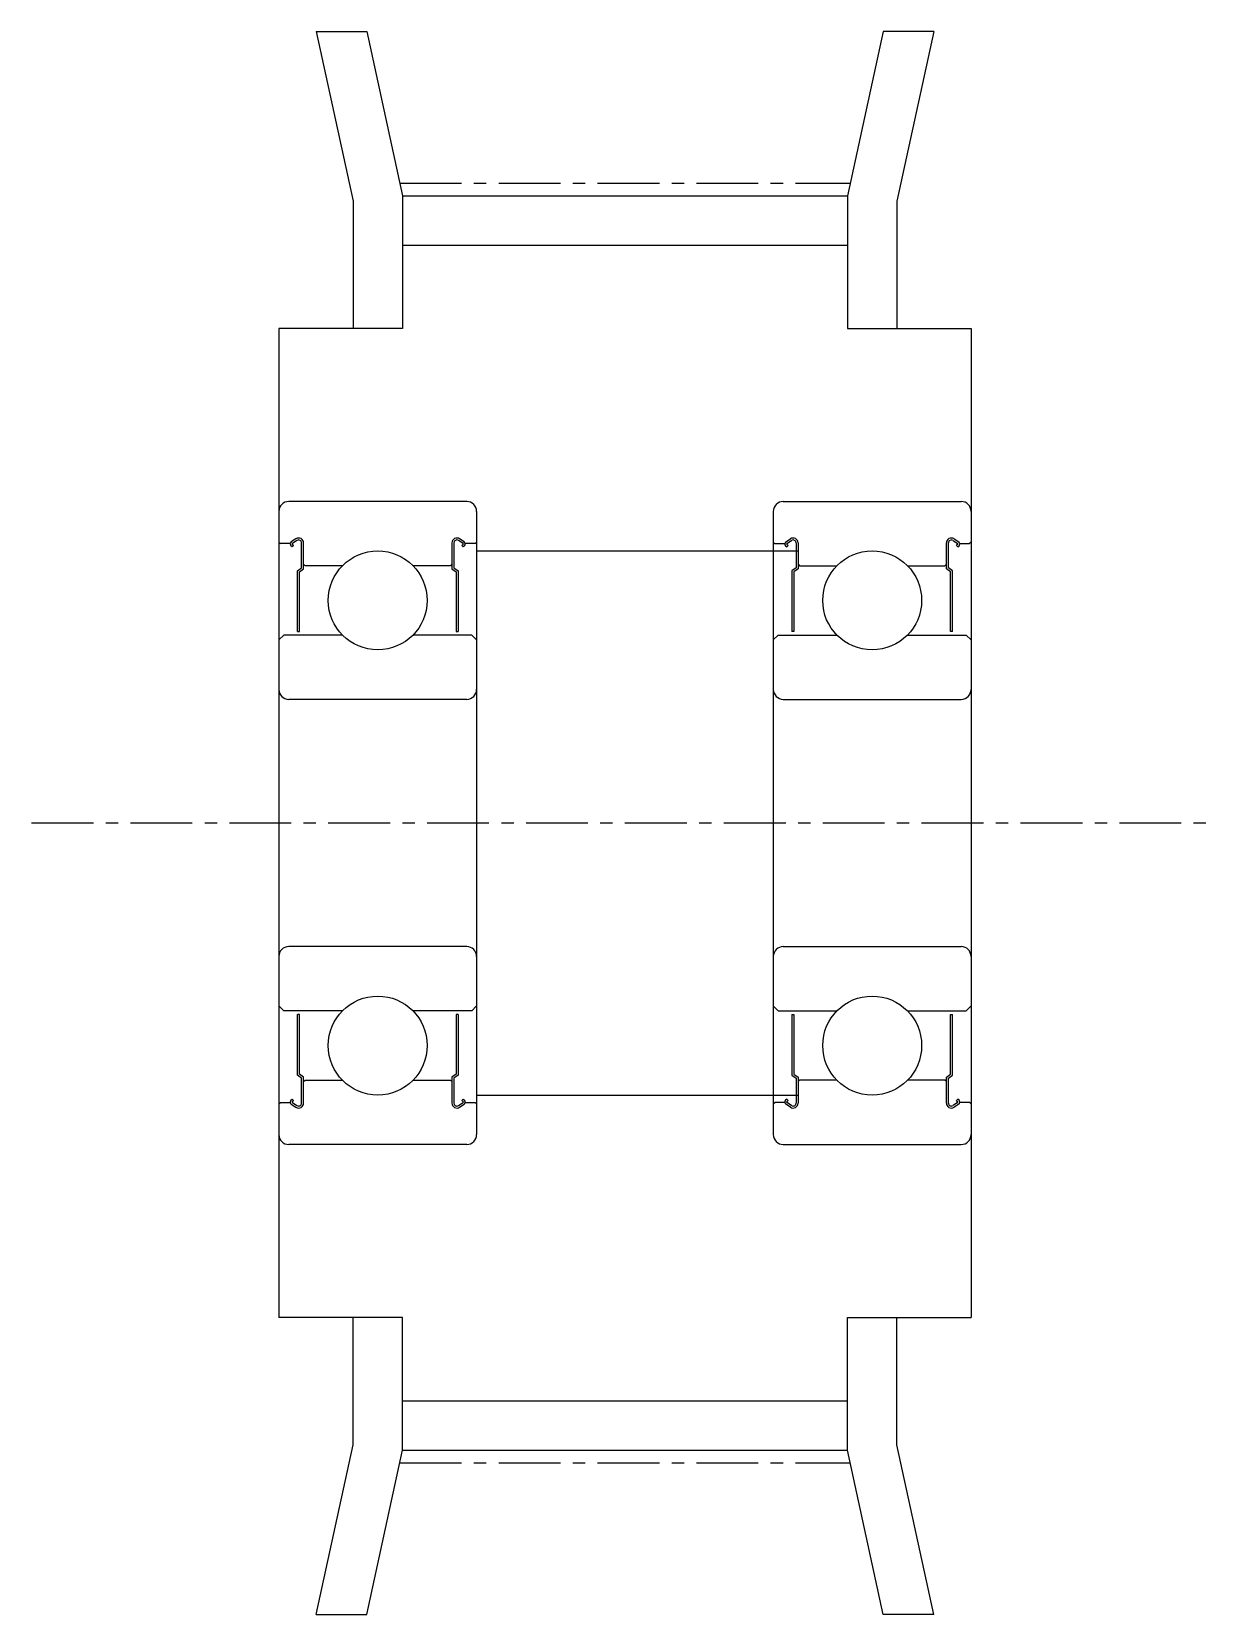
# Model space of a CAD drawing. Extents: x -286 to -133, y -61 to 68.
# Drawn here: x -156.55 to -132.55, y 35.91 to 67.91 of the extents above; entities outside this region: 2.
import ezdxf

# ---------------------------------------------------------------- set-up
doc = ezdxf.new("R2010")
doc.units = 0
doc.linetypes.add('CENTER', pattern=[2, 1.25, -0.25, 0.25, -0.25])
doc.layers.get('0').update_dxf_attribs({"linetype": 'CONTINUOUS'})
doc.layers.add('CENTER', color=1, linetype='CENTER')

msp = doc.modelspace()

# ---------------------------------------------------------------- linework, layer by layer
for p, q in [((-150.796, 67.914), (-150.051, 64.486)), ((-150.796, 67.914), (-149.773, 67.914)), ((-149.773, 67.914), (-149.051, 64.594)), ((-139.328, 67.914), (-140.051, 64.594)), ((-138.305, 67.914), (-139.328, 67.914)), ((-138.305, 67.914), (-139.051, 64.486)), ((-150.051, 64.486), (-150.051, 61.914)), ((-149.051, 64.594), (-149.051, 61.914)), ((-149.051, 64.594), (-140.051, 64.594)), ((-140.051, 64.594), (-140.051, 61.914)), ((-139.051, 64.486), (-139.051, 61.914)), ((-149.051, 63.599), (-140.051, 63.599)), ((-149.051, 61.914), (-151.551, 61.914)), ((-151.551, 61.914), (-151.551, 41.914)), ((-140.051, 61.914), (-137.551, 61.914)), ((-137.551, 61.914), (-137.551, 41.914)), ((-147.751, 58.414), (-151.351, 58.414)), ((-141.351, 58.414), (-137.751, 58.414)), ((-151.551, 58.214), (-151.551, 45.614)), ((-147.551, 58.214), (-147.551, 45.614)), ((-141.551, 58.214), (-141.551, 45.614)), ((-137.551, 58.214), (-137.551, 45.614)), ((-151.206, 57.66), (-151.299, 57.598)), ((-151.184, 57.626), (-151.276, 57.565)), ((-147.825, 57.565), (-147.917, 57.626)), ((-147.802, 57.598), (-147.895, 57.66)), ((-141.299, 57.598), (-141.206, 57.66)), ((-141.276, 57.565), (-141.184, 57.626)), ((-137.917, 57.626), (-137.825, 57.565)), ((-137.895, 57.66), (-137.802, 57.598)), ((-151.551, 57.594), (-151.521, 57.564)), ((-151.32, 57.564), (-151.52, 57.564)), ((-151.28, 57.496), (-151.306, 57.52)), ((-151.28, 57.496), (-151.252, 57.524)), ((-151.252, 57.524), (-151.278, 57.549)), ((-151.09, 57.074), (-151.09, 57.576)), ((-151.05, 57.054), (-151.05, 57.576)), ((-148.051, 57.576), (-148.051, 57.054)), ((-148.011, 57.576), (-148.011, 57.074)), ((-147.823, 57.549), (-147.849, 57.524)), ((-147.849, 57.524), (-147.821, 57.496)), ((-147.795, 57.52), (-147.821, 57.496)), ((-147.581, 57.564), (-147.781, 57.564)), ((-147.551, 57.594), (-147.581, 57.564)), ((-141.551, 57.594), (-141.521, 57.564)), ((-141.52, 57.564), (-141.32, 57.564)), ((-141.306, 57.52), (-141.28, 57.496)), ((-141.252, 57.524), (-141.28, 57.496)), ((-141.278, 57.549), (-141.252, 57.524)), ((-141.091, 57.576), (-141.091, 57.074)), ((-141.05, 57.576), (-141.05, 57.054)), ((-138.051, 57.054), (-138.051, 57.576)), ((-138.011, 57.074), (-138.011, 57.576)), ((-137.849, 57.524), (-137.823, 57.549)), ((-137.821, 57.496), (-137.849, 57.524)), ((-137.821, 57.496), (-137.795, 57.52)), ((-137.781, 57.564), (-137.581, 57.564)), ((-137.551, 57.594), (-137.581, 57.564)), ((-151.174, 57.012), (-151.091, 57.074)), ((-151.174, 55.786), (-151.174, 57.012)), ((-151.134, 56.992), (-151.05, 57.054)), ((-151.134, 55.786), (-151.134, 56.992)), ((-151.021, 57.114), (-151.05, 57.144)), ((-150.265, 57.114), (-151.02, 57.114)), ((-148.081, 57.114), (-148.836, 57.114)), ((-148.051, 57.144), (-148.081, 57.114)), ((-148.051, 57.054), (-147.967, 56.992)), ((-148.011, 57.074), (-147.927, 57.012)), ((-147.967, 56.992), (-147.967, 55.786)), ((-147.927, 57.012), (-147.927, 55.786)), ((-141.091, 57.074), (-141.174, 57.012)), ((-141.174, 57.012), (-141.174, 55.786)), ((-141.05, 57.054), (-141.134, 56.992)), ((-141.134, 56.992), (-141.134, 55.786)), ((-141.05, 57.144), (-141.021, 57.114)), ((-141.02, 57.114), (-140.265, 57.114)), ((-138.836, 57.114), (-138.081, 57.114)), ((-138.081, 57.114), (-138.051, 57.144)), ((-137.967, 56.992), (-138.051, 57.054)), ((-137.927, 57.012), (-138.011, 57.074)), ((-137.967, 55.786), (-137.967, 56.992)), ((-137.927, 55.786), (-137.927, 57.012)), ((-151.451, 55.714), (-151.551, 55.614)), ((-150.265, 55.714), (-151.451, 55.714)), ((-151.174, 55.786), (-151.134, 55.786)), ((-147.651, 55.714), (-148.836, 55.714)), ((-147.967, 55.786), (-147.927, 55.786)), ((-147.551, 55.614), (-147.651, 55.714)), ((-141.551, 55.614), (-141.451, 55.714)), ((-141.451, 55.714), (-140.265, 55.714)), ((-141.134, 55.786), (-141.174, 55.786)), ((-138.836, 55.714), (-137.651, 55.714)), ((-137.927, 55.786), (-137.967, 55.786)), ((-137.651, 55.714), (-137.551, 55.614)), ((-147.751, 54.414), (-151.351, 54.414)), ((-141.351, 54.414), (-137.751, 54.414)), ((-147.751, 49.414), (-151.351, 49.414)), ((-141.351, 49.414), (-137.751, 49.414)), ((-151.451, 48.114), (-151.551, 48.214)), ((-150.265, 48.114), (-151.451, 48.114)), ((-151.174, 46.815), (-151.174, 48.041)), ((-151.134, 48.041), (-151.174, 48.041)), ((-151.134, 46.835), (-151.134, 48.041)), ((-147.651, 48.114), (-148.836, 48.114)), ((-147.967, 48.041), (-147.967, 46.835)), ((-147.927, 48.041), (-147.967, 48.041)), ((-147.927, 48.041), (-147.927, 46.815)), ((-147.551, 48.214), (-147.651, 48.114)), ((-141.551, 48.214), (-141.451, 48.114)), ((-141.451, 48.114), (-140.265, 48.114)), ((-141.174, 48.041), (-141.134, 48.041)), ((-141.174, 48.041), (-141.174, 46.815)), ((-141.134, 48.041), (-141.134, 46.835)), ((-138.836, 48.114), (-137.651, 48.114)), ((-137.967, 48.041), (-137.927, 48.041)), ((-137.967, 46.835), (-137.967, 48.041)), ((-137.927, 46.815), (-137.927, 48.041)), ((-137.651, 48.114), (-137.551, 48.214)), ((-151.09, 46.753), (-151.174, 46.815)), ((-151.05, 46.773), (-151.134, 46.835)), ((-151.09, 46.251), (-151.09, 46.753)), ((-151.05, 46.251), (-151.05, 46.773)), ((-147.967, 46.835), (-148.051, 46.773)), ((-148.051, 46.773), (-148.051, 46.251)), ((-147.927, 46.815), (-148.011, 46.753)), ((-148.011, 46.753), (-148.011, 46.251)), ((-141.174, 46.815), (-141.091, 46.753)), ((-141.134, 46.835), (-141.05, 46.773)), ((-141.091, 46.753), (-141.091, 46.251)), ((-141.05, 46.773), (-141.05, 46.251)), ((-138.051, 46.773), (-137.967, 46.835)), ((-138.051, 46.251), (-138.051, 46.773)), ((-138.011, 46.753), (-137.927, 46.815)), ((-138.011, 46.251), (-138.011, 46.753)), ((-151.05, 46.684), (-151.02, 46.714)), ((-151.02, 46.714), (-150.265, 46.714)), ((-148.836, 46.714), (-148.081, 46.714)), ((-148.081, 46.714), (-148.051, 46.684)), ((-141.02, 46.714), (-141.05, 46.684)), ((-140.265, 46.714), (-141.02, 46.714)), ((-138.081, 46.714), (-138.836, 46.714)), ((-138.051, 46.684), (-138.081, 46.714)), ((-151.551, 46.234), (-151.52, 46.264)), ((-151.52, 46.264), (-151.32, 46.264)), ((-151.306, 46.307), (-151.28, 46.332)), ((-151.299, 46.229), (-151.206, 46.168)), ((-151.252, 46.303), (-151.28, 46.332)), ((-151.278, 46.278), (-151.252, 46.303)), ((-151.276, 46.263), (-151.184, 46.201)), ((-147.917, 46.201), (-147.825, 46.263)), ((-147.895, 46.168), (-147.802, 46.229)), ((-147.821, 46.332), (-147.849, 46.303)), ((-147.849, 46.303), (-147.823, 46.278)), ((-147.821, 46.332), (-147.795, 46.307)), ((-147.781, 46.264), (-147.581, 46.264)), ((-147.551, 46.234), (-147.581, 46.264)), ((-141.551, 46.234), (-141.521, 46.264)), ((-141.32, 46.264), (-141.52, 46.264)), ((-141.28, 46.332), (-141.306, 46.307)), ((-141.206, 46.168), (-141.299, 46.229)), ((-141.28, 46.332), (-141.252, 46.303)), ((-141.252, 46.303), (-141.278, 46.278)), ((-141.184, 46.201), (-141.276, 46.263)), ((-137.825, 46.263), (-137.917, 46.201)), ((-137.802, 46.229), (-137.895, 46.168)), ((-137.849, 46.303), (-137.821, 46.332)), ((-137.823, 46.278), (-137.849, 46.303)), ((-137.795, 46.307), (-137.821, 46.332)), ((-137.581, 46.264), (-137.781, 46.264)), ((-137.551, 46.234), (-137.581, 46.264)), ((-147.751, 45.414), (-151.351, 45.414)), ((-141.351, 45.414), (-137.751, 45.414)), ((-149.051, 41.914), (-151.551, 41.914)), ((-150.051, 39.341), (-150.051, 41.914)), ((-149.051, 39.234), (-149.051, 41.914)), ((-140.051, 41.914), (-137.551, 41.914)), ((-140.051, 39.234), (-140.051, 41.914)), ((-139.051, 39.341), (-139.051, 41.914)), ((-149.051, 40.229), (-140.051, 40.229)), ((-150.796, 35.914), (-150.051, 39.341)), ((-149.773, 35.914), (-149.051, 39.234)), ((-149.051, 39.234), (-140.051, 39.234)), ((-139.328, 35.914), (-140.051, 39.234)), ((-138.305, 35.914), (-139.051, 39.341)), ((-150.796, 35.914), (-149.773, 35.914)), ((-138.305, 35.914), (-139.328, 35.914))]:
    msp.add_line(p, q)
at = {"color": 7, "linetype": 'CONTINUOUS'}
for p, q in [((-147.551, 57.414), (-141.051, 57.414)), ((-147.551, 46.414), (-141.051, 46.414))]:
    msp.add_line(p, q, dxfattribs=at)
for centre in [(-149.551, 56.414), (-139.551, 56.414), (-149.551, 47.414), (-139.551, 47.414)]:
    msp.add_circle(centre, 1)
for centre, radius, start, end in [((-151.351, 58.214), 0.2, 90, 180), ((-147.751, 58.214), 0.2, 0, 90), ((-141.351, 58.214), 0.2, 90, 180), ((-137.751, 58.214), 0.2, 360, 90), ((-151.15, 57.576), 0.1, 0, 123.5193), ((-151.15, 57.576), 0.06, 0, 123.519), ((-147.951, 57.576), 0.1, 56.4807, 179.9999), ((-147.951, 57.576), 0.06, 56.481, 179.9999), ((-141.15, 57.576), 0.1, 0.0001, 123.5193), ((-141.15, 57.576), 0.06, 0.0001, 123.519), ((-137.951, 57.576), 0.1, 56.4807, 180), ((-137.951, 57.576), 0.06, 56.481, 180), ((-151.271, 57.556), 0.05, 123.5192, 226.0607), ((-151.271, 57.556), 0.01, 123.5173, 226.0606), ((-147.83, 57.556), 0.01, 313.9392, 56.4827), ((-147.83, 57.556), 0.05, 313.9392, 56.4807), ((-141.271, 57.556), 0.05, 123.5193, 226.0608), ((-141.271, 57.556), 0.01, 123.5173, 226.0608), ((-137.83, 57.556), 0.01, 313.9394, 56.4827), ((-137.83, 57.556), 0.05, 313.9393, 56.4808), ((-151.351, 54.614), 0.2, 180, 270), ((-147.751, 54.614), 0.2, 270, 0), ((-141.351, 54.614), 0.2, 180, 270), ((-137.751, 54.614), 0.2, 270, 360), ((-151.351, 49.214), 0.2, 90, 180), ((-147.751, 49.214), 0.2, 0, 90), ((-141.351, 49.214), 0.2, 90, 180), ((-137.751, 49.214), 0.2, 360, 90), ((-151.271, 46.271), 0.05, 133.939, 236.4802), ((-151.271, 46.271), 0.01, 133.9374, 236.4796), ((-151.15, 46.251), 0.1, 236.4805, 0), ((-151.15, 46.251), 0.06, 236.4806, 0), ((-147.951, 46.251), 0.1, 180, 303.5193), ((-147.951, 46.251), 0.06, 180, 303.5193), ((-147.83, 46.271), 0.01, 303.5203, 46.0625), ((-147.83, 46.271), 0.05, 303.5195, 46.061), ((-141.271, 46.271), 0.05, 133.939, 236.4805), ((-141.271, 46.271), 0.01, 133.9375, 236.4797), ((-141.15, 46.251), 0.1, 236.4807, 0), ((-141.15, 46.251), 0.06, 236.4807, 0), ((-137.951, 46.251), 0.1, 180, 303.5195), ((-137.951, 46.251), 0.06, 180, 303.5193), ((-137.83, 46.271), 0.01, 303.5204, 46.0626), ((-137.83, 46.271), 0.05, 303.5198, 46.061), ((-151.351, 45.614), 0.2, 180, 270), ((-147.751, 45.614), 0.2, 270, 0), ((-141.351, 45.614), 0.2, 180, 270), ((-137.751, 45.614), 0.2, 270, 360)]:
    msp.add_arc(centre, radius, start, end)
at = {"layer": 'CENTER', "color": 1, "linetype": 'CENTER'}
for p, q in [((-149.105, 64.849), (-139.996, 64.849)), ((-156.551, 51.914), (-132.551, 51.914)), ((-149.105, 38.979), (-139.996, 38.979))]:
    msp.add_line(p, q, dxfattribs=at)

# ---------------------------------------------------------------- texts
at = {"color": 7, "linetype": 'CONTINUOUS'}
for s, p in [('AATFW16-XL031-5', (-285.987, -49.998)), ('AATFW16-XL031', (-285.987, -60.81))]:
    msp.add_text(s, height=6, dxfattribs=at).set_placement(p)

doc.saveas('drawing.dxf')
